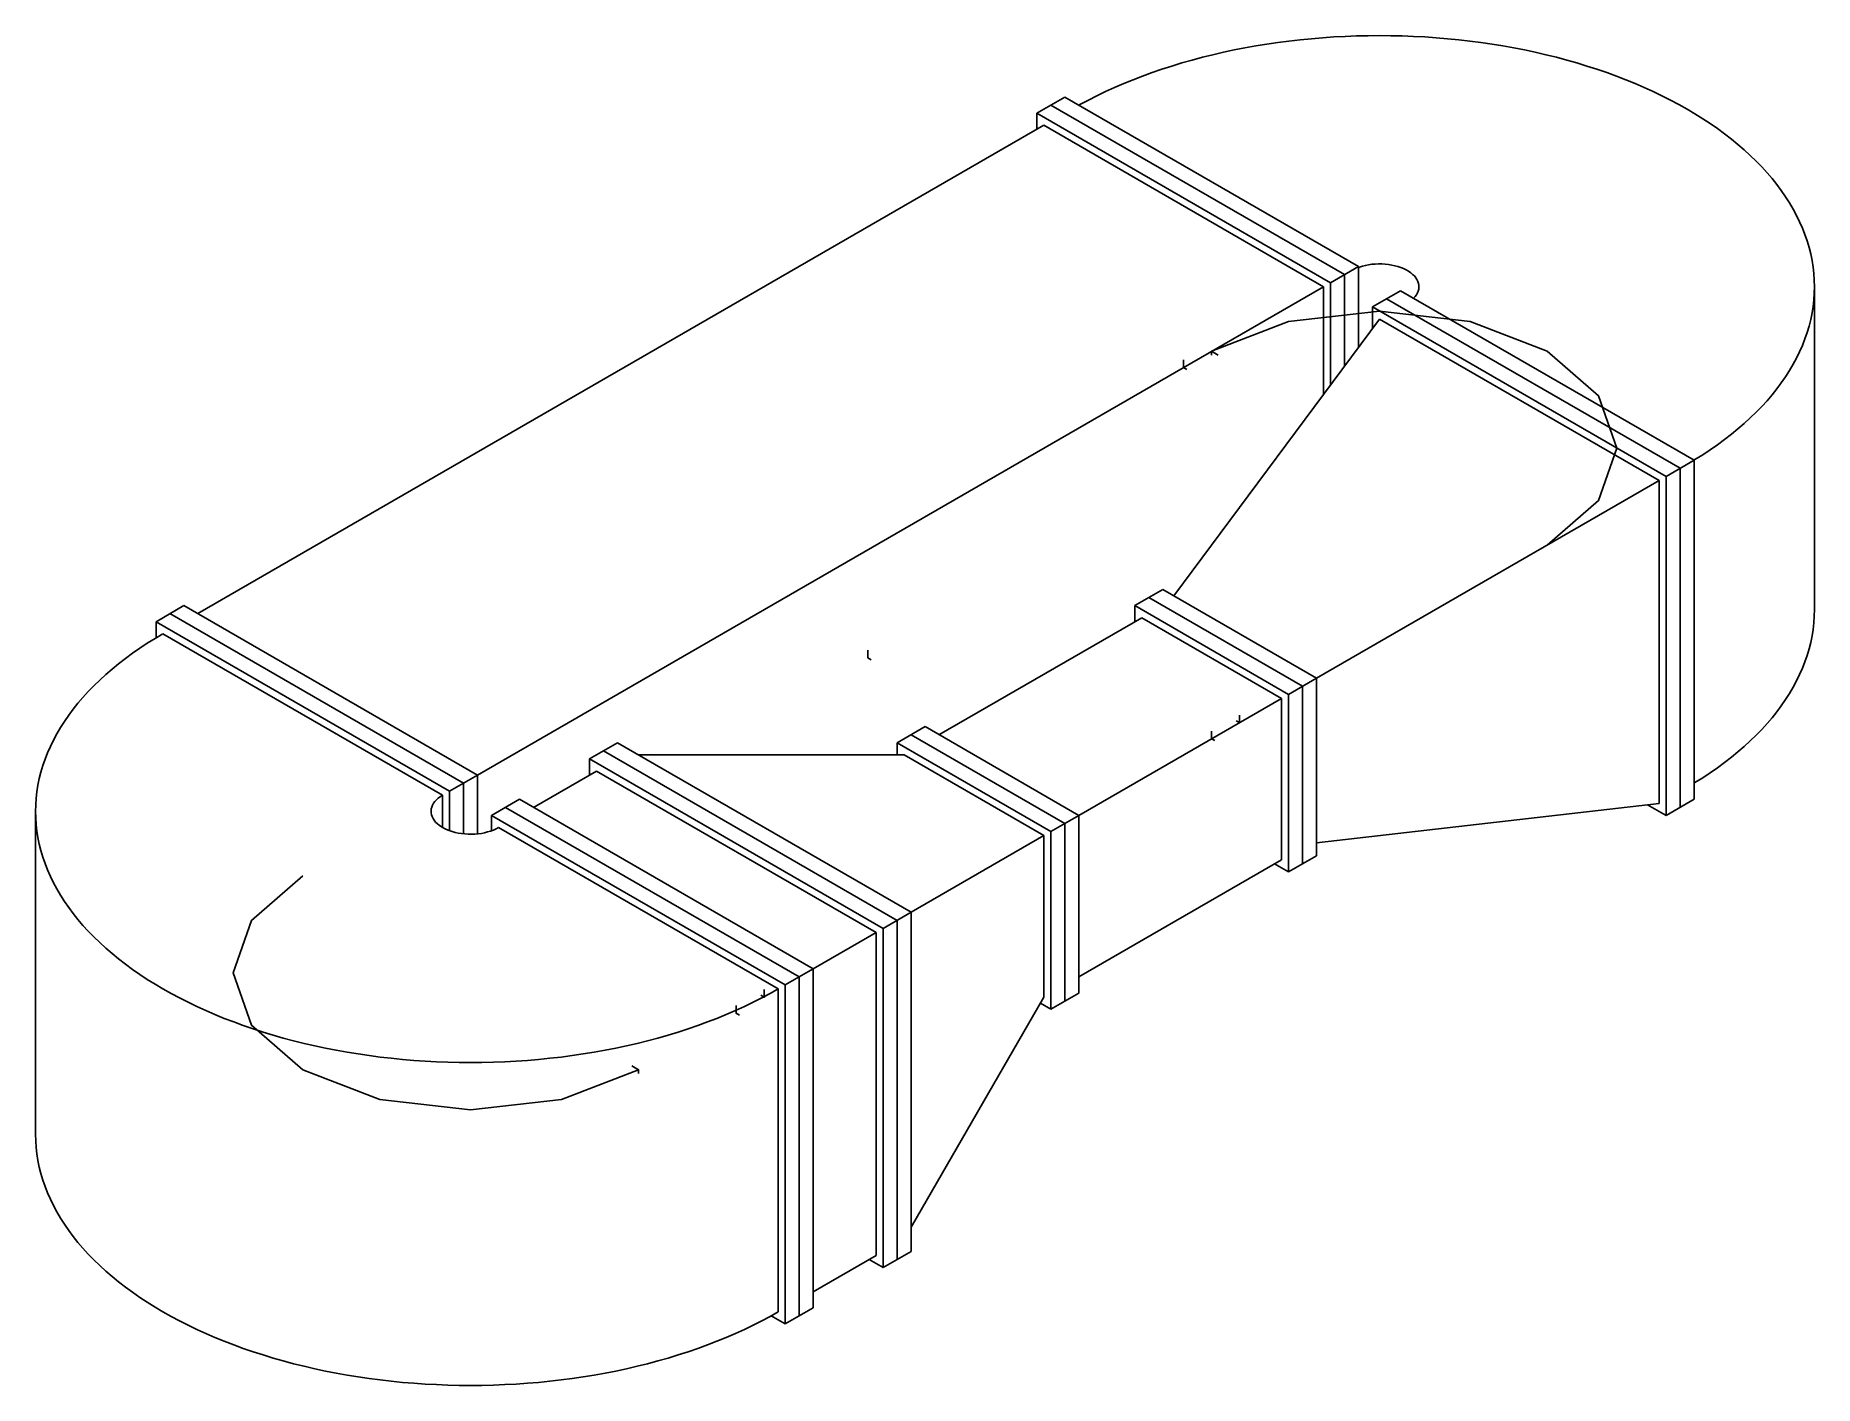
# Paper-space layout '_Isometric' of a CAD drawing. Header units: inches. Extents: x -42.1 to 47.9, y -36.8 to 31.5.
import ezdxf

# ---------------------------------------------------------------- set-up
doc = ezdxf.new("R2010")
doc.units = ezdxf.units.IN
doc.header["$MEASUREMENT"] = 0
doc.header["$PDSIZE"] = -1

psp = doc.layouts.new('_Isometric')

# ---------------------------------------------------------------- linework, layer by layer
at = {"color": 7, "linetype": 'Continuous', "lineweight": 25}
for p, q in [((8.545, 27.543), (9.959, 28.359)), ((9.252, 27.951), (24.101, 19.379)), ((24.808, 19.787), (9.959, 28.359)), ((8.545, 26.726), (8.545, 27.543)), ((8.545, 27.543), (23.394, 18.97)), ((-33.882, 2.234), (8.898, 26.93)), ((23.04, 18.766), (8.898, 26.93)), ((23.394, 18.97), (24.808, 19.787)), ((23.394, 18.97), (23.394, 13.8)), ((24.101, 14.752), (24.101, 19.379)), ((24.808, 15.705), (24.808, 19.787)), ((-19.74, -5.93), (23.04, 18.766)), ((23.04, 13.323), (23.04, 18.766)), ((26.929, 18.562), (25.515, 17.746)), ((26.222, 18.154), (41.071, 9.582)), ((41.779, 9.99), (26.929, 18.562)), ((47.869, 2.435), (47.869, 18.766)), ((25.869, 17.133), (15.474, 3.131)), ((25.515, 16.657), (25.515, 17.746)), ((25.515, 17.746), (40.364, 9.174)), ((25.869, 17.133), (40.011, 8.969)), ((41.779, 9.99), (40.364, 9.174)), ((41.779, -7.157), (41.779, 9.99)), ((40.364, 9.174), (40.364, -7.974)), ((41.071, 9.582), (41.071, -7.566)), ((40.011, 8.969), (22.687, -1.032)), ((40.011, 8.969), (40.011, -7.361)), ((14.908, 3.458), (13.494, 2.642)), ((14.201, 3.05), (21.98, -1.44)), ((22.687, -1.032), (14.908, 3.458)), ((-36.003, 1.826), (-34.589, 2.642)), ((-36.003, 1.005), (-36.003, 1.826)), ((-36.003, 1.826), (-21.154, -6.746)), ((-20.447, -6.338), (-35.296, 2.234)), ((-19.74, -5.93), (-34.589, 2.642)), ((3.595, -3.89), (13.848, 2.029)), ((13.494, 1.825), (13.494, 2.642)), ((13.494, 2.642), (21.272, -1.849)), ((20.919, -2.053), (13.848, 2.029)), ((-21.508, -6.951), (-35.65, 1.213)), ((22.687, -1.032), (21.272, -1.849)), ((21.98, -1.44), (21.98, -10.422)), ((22.687, -10.014), (22.687, -1.032)), ((10.666, -7.972), (20.919, -2.053)), ((20.919, -10.218), (20.919, -2.053)), ((21.272, -1.849), (21.272, -10.831)), ((1.473, -4.298), (2.888, -3.481)), ((10.666, -7.972), (2.888, -3.481)), ((-14.083, -5.114), (-12.669, -4.297)), ((2.181, -12.869), (-12.669, -4.297)), ((1.473, -4.91), (1.473, -4.298)), ((1.473, -4.298), (9.252, -8.788)), ((9.959, -8.38), (2.181, -3.89)), ((-14.083, -5.93), (-14.083, -5.114)), ((-14.083, -5.114), (0.766, -13.686)), ((-13.376, -4.705), (1.473, -13.278)), ((1.827, -4.91), (-11.608, -4.91)), ((1.827, -4.91), (8.898, -8.992)), ((-21.154, -6.746), (-19.74, -5.93)), ((-19.74, -8.903), (-19.74, -5.93)), ((-16.911, -7.563), (-13.729, -5.726)), ((0.413, -13.89), (-13.729, -5.726)), ((-21.508, -8.583), (-21.508, -6.951)), ((-21.154, -6.746), (-21.154, -8.746)), ((-20.447, -8.903), (-20.447, -6.338)), ((-19.033, -7.971), (-17.618, -7.155)), ((-2.769, -15.727), (-17.618, -7.155)), ((41.779, -7.157), (40.364, -7.974)), ((-42.093, -7.767), (-42.093, -24.098)), ((-19.033, -7.971), (-4.183, -16.543)), ((-19.033, -8.746), (-19.033, -7.971)), ((-3.476, -16.135), (-18.326, -7.563)), ((10.666, -7.972), (9.252, -8.788)), ((10.666, -16.954), (10.666, -7.972)), ((40.011, -7.361), (22.687, -9.361)), ((40.364, -7.974), (39.421, -7.429)), ((-18.679, -8.583), (-4.537, -16.747)), ((8.898, -8.992), (2.181, -12.87)), ((8.898, -8.992), (8.898, -17.158)), ((9.252, -8.788), (9.252, -17.77)), ((9.959, -17.362), (9.959, -8.38)), ((10.666, -16.137), (20.919, -10.218)), ((21.272, -10.831), (20.565, -10.422)), ((22.687, -10.014), (21.272, -10.831)), ((2.181, -12.869), (0.766, -13.686)), ((1.473, -13.278), (1.473, -30.425)), ((2.181, -30.017), (2.181, -12.869)), ((-2.769, -15.727), (0.413, -13.89)), ((0.413, -30.221), (0.413, -13.89)), ((0.766, -13.686), (0.766, -30.833)), ((-4.183, -16.543), (-2.769, -15.727)), ((-3.476, -16.135), (-3.476, -33.282)), ((-2.769, -32.874), (-2.769, -15.727)), ((-4.537, -16.747), (-4.537, -33.078)), ((-4.183, -16.543), (-4.183, -33.691)), ((10.666, -16.954), (9.252, -17.77)), ((8.898, -17.158), (2.181, -28.792)), ((9.252, -17.77), (8.721, -17.464)), ((-2.769, -32.058), (0.413, -30.221)), ((0.766, -30.833), (0.059, -30.425)), ((0.766, -30.833), (2.181, -30.017)), ((-4.183, -33.691), (-4.895, -33.28)), ((-4.183, -33.691), (-2.769, -32.874))]:
    psp.add_line(p, q, dxfattribs=at)
at = {"color": 7, "linetype": 'Continuous'}
for p, q in [((17.383, 15.499), (17.383, 15.308)), ((17.383, 15.499), (17.715, 15.308)), ((15.969, 14.683), (15.969, 15.066)), ((15.969, 14.683), (16.135, 14.587)), ((0, 0), (0, 0.383)), ((0, 0), (0.166, -0.096)), ((18.798, -3.278), (18.632, -3.182)), ((18.798, -3.278), (18.798, -2.895)), ((17.383, -4.094), (17.383, -3.711)), ((17.383, -4.094), (17.549, -4.19)), ((-5.244, -17.157), (-5.41, -17.061)), ((-5.244, -17.157), (-5.244, -16.774)), ((-6.658, -17.973), (-6.658, -17.59)), ((-6.658, -17.973), (-6.492, -18.069)), ((-11.608, -20.831), (-11.94, -20.639)), ((-11.608, -20.831), (-11.608, -21.023))]:
    psp.add_line(p, q, dxfattribs=at)
at = {"color": 7, "linetype": 'Continuous', "lineweight": 25, "flags": 128}
for points in [[(10.67, 27.949), (10.725, 27.979), (11.148, 28.204), (11.581, 28.424), (12.024, 28.636), (12.476, 28.842), (12.937, 29.041), (13.408, 29.233), (13.887, 29.418), (14.374, 29.595), (14.869, 29.765), (15.371, 29.928), (15.881, 30.082), (16.397, 30.229), (16.92, 30.369), (17.45, 30.5), (17.985, 30.623), (18.525, 30.738), (19.07, 30.845), (19.62, 30.944), (20.175, 31.034), (20.733, 31.116), (21.295, 31.189), (21.859, 31.254), (22.427, 31.31), (22.997, 31.358), (23.569, 31.397), (24.143, 31.427), (24.717, 31.449), (25.293, 31.462), (25.869, 31.467), (26.445, 31.462), (27.02, 31.449), (27.595, 31.427), (28.168, 31.397), (28.74, 31.358), (29.31, 31.31), (29.878, 31.254), (30.443, 31.189), (31.004, 31.116), (31.563, 31.034), (32.117, 30.944), (32.667, 30.845), (33.212, 30.738), (33.753, 30.623), (34.288, 30.5), (34.817, 30.369), (35.34, 30.229), (35.856, 30.082), (36.366, 29.928), (36.869, 29.765), (37.364, 29.595), (37.851, 29.418), (38.33, 29.233), (38.8, 29.041), (39.261, 28.842), (39.714, 28.636), (40.156, 28.424), (40.589, 28.204), (41.012, 27.979), (41.425, 27.747), (41.827, 27.509), (42.218, 27.264), (42.598, 27.014), (42.966, 26.759), (43.322, 26.498), (43.667, 26.231), (43.999, 25.96), (44.319, 25.683), (44.627, 25.402), (44.921, 25.116), (45.203, 24.826), (45.471, 24.532), (45.725, 24.234), (45.967, 23.932), (46.194, 23.626), (46.407, 23.318), (46.607, 23.006), (46.792, 22.691), (46.963, 22.373), (47.119, 22.053), (47.261, 21.731), (47.388, 21.407), (47.5, 21.081), (47.598, 20.753), (47.68, 20.424), (47.748, 20.094), (47.801, 19.763), (47.838, 19.431), (47.861, 19.099), (47.869, 18.766), (47.861, 18.434), (47.838, 18.102), (47.801, 17.77), (47.748, 17.439), (47.68, 17.109), (47.598, 16.779), (47.5, 16.452), (47.388, 16.126), (47.261, 15.801), (47.119, 15.479), (46.963, 15.159), (46.792, 14.842), (46.607, 14.527), (46.407, 14.215), (46.194, 13.906), (45.967, 13.601), (45.725, 13.299), (45.471, 13), (45.203, 12.706), (44.921, 12.416), (44.627, 12.13), (44.319, 11.849), (43.999, 11.573), (43.667, 11.301), (43.322, 11.035), (42.966, 10.774), (42.598, 10.518), (42.218, 10.268), (41.827, 10.024), (41.775, 9.992)], [(24.808, 19.745), (24.856, 19.762), (25.006, 19.808), (25.162, 19.846), (25.324, 19.877), (25.489, 19.9), (25.657, 19.914), (25.826, 19.921), (25.996, 19.918), (26.165, 19.908), (26.331, 19.89), (26.495, 19.863), (26.654, 19.828), (26.807, 19.786), (26.953, 19.736), (27.092, 19.68), (27.222, 19.617), (27.342, 19.547), (27.451, 19.472), (27.549, 19.392), (27.635, 19.308), (27.708, 19.219), (27.768, 19.128), (27.814, 19.033), (27.847, 18.937), (27.865, 18.84), (27.868, 18.742), (27.857, 18.644), (27.832, 18.547), (27.793, 18.452), (27.74, 18.359), (27.673, 18.268), (27.594, 18.182), (27.592, 18.18)], [(47.869, 2.435), (47.861, 2.103), (47.838, 1.771), (47.801, 1.439), (47.748, 1.108), (47.68, 0.778), (47.598, 0.449), (47.5, 0.121), (47.388, -0.205), (47.261, -0.529), (47.119, -0.852), (46.963, -1.172), (46.792, -1.489), (46.607, -1.804), (46.407, -2.116), (46.194, -2.425), (45.967, -2.73), (45.725, -3.032), (45.471, -3.33), (45.203, -3.625), (44.921, -3.915), (44.627, -4.2), (44.319, -4.482), (43.999, -4.758), (43.667, -5.03), (43.322, -5.296), (42.966, -5.557), (42.598, -5.813), (42.218, -6.063), (41.827, -6.307), (41.779, -6.336)], [(-4.537, -16.747), (-4.95, -16.979), (-5.372, -17.205), (-5.805, -17.424), (-6.248, -17.637), (-6.701, -17.843), (-7.162, -18.042), (-7.632, -18.234), (-8.111, -18.418), (-8.598, -18.596), (-9.093, -18.766), (-9.596, -18.928), (-10.106, -19.083), (-10.622, -19.23), (-11.145, -19.369), (-11.674, -19.501), (-12.209, -19.624), (-12.75, -19.739), (-13.295, -19.846), (-13.845, -19.944), (-14.399, -20.035), (-14.958, -20.116), (-15.519, -20.19), (-16.084, -20.255), (-16.652, -20.311), (-17.222, -20.359), (-17.794, -20.398), (-18.367, -20.428), (-18.942, -20.45), (-19.517, -20.463), (-20.093, -20.467), (-20.669, -20.463), (-21.245, -20.45), (-21.819, -20.428), (-22.393, -20.398), (-22.965, -20.359), (-23.535, -20.311), (-24.103, -20.255), (-24.667, -20.19), (-25.229, -20.116), (-25.787, -20.035), (-26.342, -19.944), (-26.892, -19.846), (-27.437, -19.739), (-27.977, -19.624), (-28.512, -19.501), (-29.042, -19.369), (-29.565, -19.23), (-30.081, -19.083), (-30.591, -18.928), (-31.093, -18.766), (-31.588, -18.596), (-32.075, -18.418), (-32.554, -18.234), (-33.025, -18.042), (-33.486, -17.843), (-33.938, -17.637), (-34.381, -17.424), (-34.814, -17.205), (-35.237, -16.979), (-35.65, -16.747), (-36.052, -16.509), (-36.443, -16.265), (-36.822, -16.015), (-37.191, -15.76), (-37.547, -15.498), (-37.892, -15.232), (-38.224, -14.961), (-38.544, -14.684), (-38.851, -14.403), (-39.146, -14.117), (-39.427, -13.827), (-39.695, -13.533), (-39.95, -13.235), (-40.191, -12.933), (-40.419, -12.627), (-40.632, -12.318), (-40.831, -12.006), (-41.017, -11.692), (-41.187, -11.374), (-41.344, -11.054), (-41.485, -10.732), (-41.613, -10.408), (-41.725, -10.081), (-41.822, -9.754), (-41.905, -9.425), (-41.973, -9.095), (-42.026, -8.763), (-42.063, -8.432), (-42.086, -8.099), (-42.093, -7.767), (-42.086, -7.435), (-42.063, -7.102), (-42.026, -6.771), (-41.973, -6.439), (-41.905, -6.109), (-41.822, -5.78), (-41.725, -5.453), (-41.613, -5.126), (-41.485, -4.802), (-41.344, -4.48), (-41.187, -4.16), (-41.017, -3.842), (-40.831, -3.528), (-40.632, -3.216), (-40.419, -2.907), (-40.191, -2.601), (-39.95, -2.299), (-39.695, -2.001), (-39.427, -1.707), (-39.146, -1.417), (-38.851, -1.131), (-38.544, -0.85), (-38.224, -0.573), (-37.892, -0.302), (-37.547, -0.036), (-37.191, 0.226), (-36.822, 0.481), (-36.443, 0.731), (-36.052, 0.975), (-35.65, 1.213)], [(-18.679, -8.583), (-18.804, -8.65), (-18.938, -8.71), (-19.081, -8.763), (-19.231, -8.809), (-19.387, -8.847), (-19.548, -8.878), (-19.714, -8.901), (-19.881, -8.915), (-20.051, -8.921), (-20.221, -8.919), (-20.389, -8.909), (-20.556, -8.89), (-20.719, -8.864), (-20.878, -8.829), (-21.031, -8.787), (-21.178, -8.737), (-21.316, -8.68), (-21.446, -8.617), (-21.566, -8.548), (-21.676, -8.473), (-21.774, -8.393), (-21.86, -8.309), (-21.933, -8.22), (-21.993, -8.128), (-22.039, -8.034), (-22.071, -7.938), (-22.089, -7.84), (-22.093, -7.742), (-22.082, -7.645), (-22.057, -7.548), (-22.018, -7.452), (-21.965, -7.359), (-21.898, -7.269), (-21.818, -7.183), (-21.726, -7.1), (-21.622, -7.023), (-21.508, -6.951)], [(-4.537, -33.078), (-4.95, -33.31), (-5.372, -33.536), (-5.805, -33.755), (-6.248, -33.968), (-6.701, -34.174), (-7.162, -34.373), (-7.632, -34.564), (-8.111, -34.749), (-8.598, -34.927), (-9.093, -35.097), (-9.596, -35.259), (-10.106, -35.414), (-10.622, -35.561), (-11.145, -35.7), (-11.674, -35.831), (-12.209, -35.955), (-12.75, -36.07), (-13.295, -36.177), (-13.845, -36.275), (-14.399, -36.365), (-14.958, -36.447), (-15.519, -36.521), (-16.084, -36.585), (-16.652, -36.642), (-17.222, -36.689), (-17.794, -36.729), (-18.367, -36.759), (-18.942, -36.781), (-19.517, -36.794), (-20.093, -36.798), (-20.669, -36.794), (-21.245, -36.781), (-21.819, -36.759), (-22.393, -36.729), (-22.965, -36.689), (-23.535, -36.642), (-24.103, -36.585), (-24.667, -36.521), (-25.229, -36.447), (-25.787, -36.365), (-26.342, -36.275), (-26.892, -36.177), (-27.437, -36.07), (-27.977, -35.955), (-28.512, -35.831), (-29.042, -35.7), (-29.565, -35.561), (-30.081, -35.414), (-30.591, -35.259), (-31.093, -35.097), (-31.588, -34.927), (-32.075, -34.749), (-32.554, -34.564), (-33.025, -34.373), (-33.486, -34.174), (-33.938, -33.968), (-34.381, -33.755), (-34.814, -33.536), (-35.237, -33.31), (-35.65, -33.078), (-36.052, -32.84), (-36.443, -32.596), (-36.822, -32.346), (-37.191, -32.09), (-37.547, -31.829), (-37.892, -31.563), (-38.224, -31.291), (-38.544, -31.015), (-38.851, -30.734), (-39.146, -30.448), (-39.427, -30.158), (-39.695, -29.864), (-39.95, -29.565), (-40.191, -29.264), (-40.419, -28.958), (-40.632, -28.649), (-40.831, -28.337), (-41.017, -28.022), (-41.187, -27.705), (-41.344, -27.385), (-41.485, -27.063), (-41.613, -26.738), (-41.725, -26.412), (-41.822, -26.085), (-41.905, -25.756), (-41.973, -25.425), (-42.026, -25.094), (-42.063, -24.763), (-42.086, -24.43), (-42.093, -24.098)]]:
    psp.add_lwpolyline(points, dxfattribs=at)
at = {"color": 7, "linetype": 'Continuous', "flags": 128}
for points in [[(17.383, 15.499), (21.276, 17.001), (25.869, 17.528), (30.461, 17.001), (34.354, 15.499), (36.955, 13.252), (37.869, 10.601), (36.955, 7.95), (34.354, 5.702)], [(-11.608, -20.831), (-15.501, -22.333), (-20.093, -22.86), (-24.686, -22.333), (-28.579, -20.831), (-31.18, -18.583), (-32.093, -15.932), (-31.18, -13.281), (-28.579, -11.034)]]:
    psp.add_lwpolyline(points, dxfattribs=at)
at = {"color": 7, "linetype": 'Continuous'}
for p in [(17.383, 15.499), (15.969, 14.683), (0, 0), (18.798, -3.278), (17.383, -4.094), (-6.658, -17.973), (-5.244, -17.157), (-11.608, -20.831)]:
    psp.add_point(p, dxfattribs=at)

doc.saveas('drawing.dxf')
